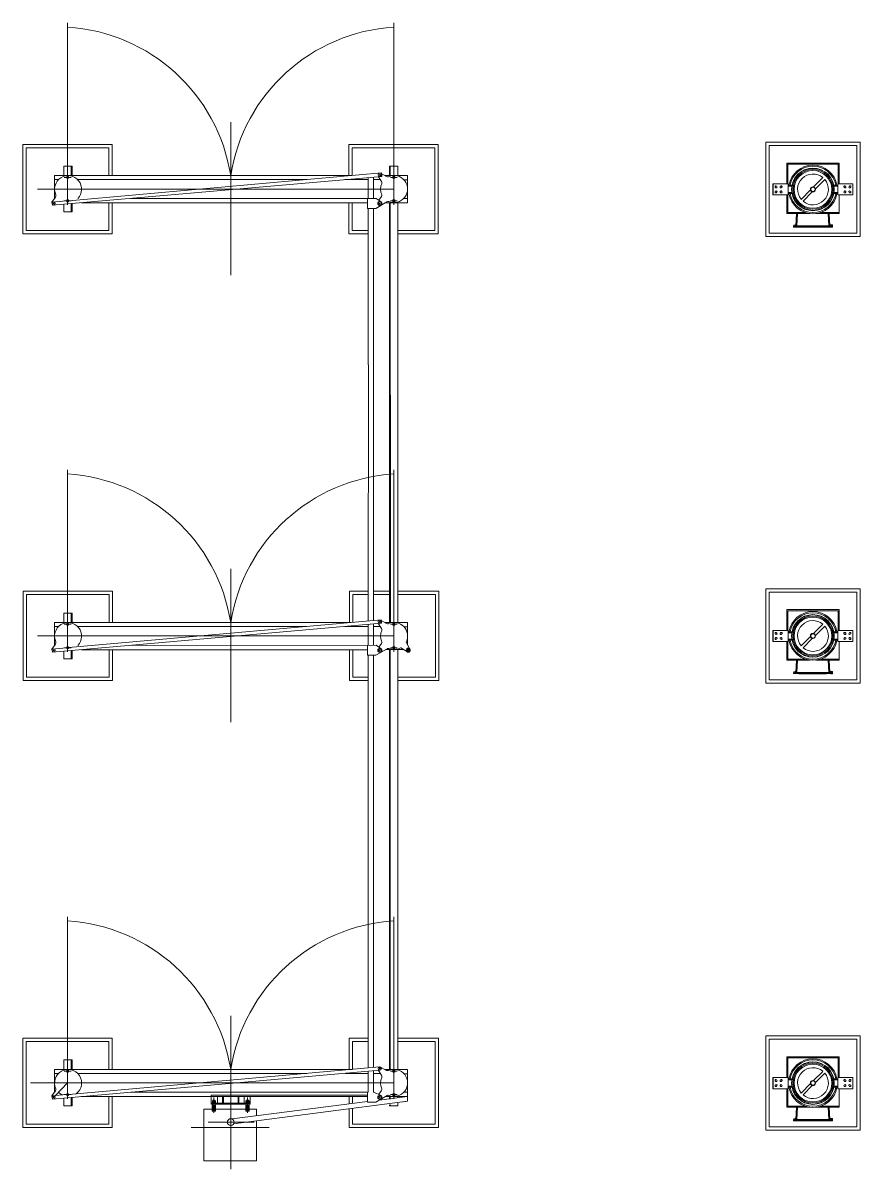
# Model space of a CAD drawing. Header units: metres. Extents: x 252 to 379, y 116 to 201.
# Drawn here: x 307.64 to 315.14, y 181.79 to 192.05 of the extents above; entities that cross this region are included whole.
import ezdxf

# ---------------------------------------------------------------- set-up
doc = ezdxf.new("R2010")
doc.units = ezdxf.units.M
doc.layers.add('KOMPONENTE', color=7, linetype='Continuous', lineweight=5)
doc.layers.add('L-STRUCTUR_SET_A', color=94, linetype='Continuous', lineweight=9)

# ---------------------------------------------------------------- blocks, each defined once
blk = doc.blocks.new('set_2s_1d')
at = {"layer": 'KOMPONENTE', "color": 1}
for p, q in [((-6.704, 32.356), (-6.704, 33.985)), ((-3.784, 32.356), (-3.784, 33.985)), ((-5.244, 31.726), (-5.244, 32.867)), ((-6.739, 32.703), (-6.739, 32.619)), ((-6.704, 32.638), (-6.704, 32.573)), ((-6.672, 32.703), (-6.672, 32.619)), ((-6.664, 32.703), (-6.664, 32.619)), ((-3.849, 32.61), (-3.896, 32.636)), ((-3.824, 32.703), (-3.824, 32.619)), ((-3.817, 32.703), (-3.817, 32.619)), ((-3.784, 32.643), (-3.784, 32.578)), ((-3.749, 32.703), (-3.749, 32.619)), ((-6.786, 32.583), (-6.821, 32.583)), ((-6.674, 32.603), (-6.734, 32.603)), ((-4.013, 32.602), (-4.013, 32.415)), ((-3.966, 32.415), (-3.966, 32.606)), ((-3.905, 32.583), (-3.966, 32.583)), ((-3.921, 32.608), (-3.894, 32.566)), ((-3.814, 32.603), (-3.754, 32.603)), ((-3.661, 32.58), (-3.694, 32.58)), ((-6.975, 32.498), (-3.784, 32.498)), ((-6.812, 32.426), (-6.847, 32.381)), ((-6.704, 32.423), (-6.704, 32.363)), ((-3.894, 32.431), (-3.917, 32.398)), ((-3.784, 32.423), (-3.784, 32.363)), ((-6.739, 32.362), (-6.739, 32.293)), ((-6.674, 32.393), (-6.734, 32.393)), ((-6.672, 32.368), (-6.672, 32.293)), ((-6.664, 32.368), (-6.664, 32.293)), ((-6.141, 32.414), (-3.938, 32.414)), ((-4.013, 32.325), (-4.014, 30.926)), ((-3.967, 31.134), (-3.966, 32.325)), ((-3.824, 32.376), (-3.824, 31.136)), ((-3.817, 32.376), (-3.817, 30.654)), ((-3.814, 32.393), (-3.754, 32.393)), ((-3.749, 32.376), (-3.749, 30.654)), ((-3.694, 32.415), (-3.661, 32.415)), ((-3.966, 28.636), (-3.965, 31.134)), ((-3.822, 31.136), (-3.822, 28.619)), ((-4.012, 30.926), (-4.013, 28.632)), ((-3.815, 30.654), (-3.815, 28.619)), ((-3.747, 30.654), (-3.747, 28.619)), ((-6.704, 28.356), (-6.704, 29.985)), ((-3.784, 28.356), (-3.784, 29.985)), ((-5.244, 27.726), (-5.244, 28.867)), ((-6.739, 28.619), (-6.739, 28.703)), ((-6.704, 28.633), (-6.704, 28.573)), ((-6.672, 28.619), (-6.672, 28.703)), ((-6.664, 28.619), (-6.664, 28.703)), ((-3.849, 28.61), (-3.896, 28.636)), ((-3.784, 28.633), (-3.784, 28.573)), ((-6.786, 28.583), (-6.821, 28.583)), ((-6.674, 28.603), (-6.734, 28.603)), ((-4.013, 28.602), (-4.013, 28.595)), ((-4.013, 28.596), (-4.013, 28.415)), ((-4.013, 28.595), (-4.013, 28.415)), ((-3.966, 28.602), (-3.966, 28.606)), ((-3.966, 28.415), (-3.966, 28.603)), ((-3.966, 28.415), (-3.966, 28.602)), ((-3.905, 28.583), (-3.966, 28.583)), ((-3.921, 28.608), (-3.894, 28.566)), ((-3.921, 28.608), (-3.894, 28.566)), ((-3.814, 28.603), (-3.754, 28.603)), ((-3.661, 28.58), (-3.694, 28.58)), ((-6.975, 28.498), (-4.456, 28.498)), ((-6.975, 28.498), (-3.784, 28.498)), ((-6.812, 28.426), (-6.847, 28.381)), ((-6.704, 28.423), (-6.704, 28.363)), ((-6.645, 28.498), (-6.689, 28.498)), ((-3.894, 28.431), (-3.917, 28.398)), ((-3.784, 28.423), (-3.784, 28.363)), ((-3.64, 28.379), (-3.673, 28.443)), ((-6.739, 28.362), (-6.739, 28.293)), ((-6.674, 28.393), (-6.734, 28.393)), ((-6.672, 28.368), (-6.672, 28.293)), ((-6.664, 28.369), (-6.664, 28.293)), ((-6.141, 28.414), (-3.941, 28.415)), ((-4.013, 28.325), (-4.013, 24.632)), ((-3.966, 24.636), (-3.966, 28.325)), ((-3.824, 28.376), (-3.824, 24.619)), ((-3.817, 28.376), (-3.817, 24.619)), ((-3.814, 28.393), (-3.754, 28.393)), ((-3.749, 28.376), (-3.749, 24.619)), ((-3.663, 28.355), (-3.722, 28.391)), ((-6.704, 24.356), (-6.704, 25.985)), ((-3.784, 24.356), (-3.784, 25.985)), ((-3.784, 24.356), (-3.784, 25.298)), ((-5.244, 23.726), (-5.244, 24.867)), ((-6.739, 24.619), (-6.739, 24.703)), ((-6.704, 24.573), (-6.704, 24.633)), ((-6.672, 24.619), (-6.672, 24.703)), ((-6.664, 24.619), (-6.664, 24.703)), ((-3.849, 24.61), (-3.896, 24.636)), ((-3.784, 24.573), (-3.784, 24.633)), ((-6.786, 24.583), (-6.821, 24.583)), ((-6.674, 24.603), (-6.734, 24.603)), ((-4.013, 24.601), (-4.013, 24.415)), ((-3.966, 24.583), (-3.966, 24.605)), ((-3.966, 24.415), (-3.966, 24.605)), ((-3.905, 24.583), (-3.966, 24.583)), ((-3.921, 24.608), (-3.894, 24.566)), ((-3.814, 24.603), (-3.754, 24.603)), ((-3.661, 24.58), (-3.694, 24.58)), ((-7.037, 24.498), (-3.784, 24.498)), ((-6.812, 24.427), (-6.847, 24.381)), ((-6.704, 24.498), (-6.814, 24.386)), ((-6.704, 24.36), (-6.704, 24.425)), ((-3.894, 24.431), (-3.917, 24.398)), ((-3.784, 24.358), (-3.784, 24.423)), ((-6.739, 24.362), (-6.739, 24.293)), ((-6.674, 24.393), (-6.734, 24.393)), ((-6.672, 24.368), (-6.672, 24.293)), ((-6.664, 24.369), (-6.664, 24.293)), ((-6.139, 24.415), (-4.013, 24.415)), ((-5.419, 24.388), (-5.419, 24.308)), ((-5.364, 24.388), (-5.419, 24.388)), ((-5.069, 24.317), (-5.419, 24.317)), ((-5.405, 24.307), (-5.405, 24.316)), ((-5.399, 24.337), (-5.399, 24.328)), ((-5.399, 24.326), (-5.399, 24.317)), ((-5.398, 24.307), (-5.398, 24.316)), ((-5.394, 24.368), (-5.394, 24.23)), ((-5.39, 24.307), (-5.39, 24.316)), ((-5.389, 24.337), (-5.389, 24.328)), ((-5.389, 24.326), (-5.389, 24.317)), ((-5.383, 24.307), (-5.383, 24.316)), ((-5.309, 24.388), (-5.364, 24.388)), ((-5.364, 24.376), (-5.364, 24.308)), ((-5.317, 24.376), (-5.317, 24.308)), ((-5.179, 24.388), (-5.309, 24.388)), ((-5.309, 24.376), (-5.309, 24.308)), ((-5.232, 24.175), (-4.02, 24.33)), ((-3.661, 24.333), (-5.22, 24.13)), ((-5.179, 24.388), (-5.124, 24.388)), ((-5.179, 24.376), (-5.179, 24.308)), ((-5.172, 24.376), (-5.172, 24.308)), ((-5.124, 24.388), (-4.02, 24.388)), ((-5.124, 24.376), (-5.124, 24.308)), ((-5.105, 24.307), (-5.105, 24.316)), ((-5.099, 24.337), (-5.099, 24.328)), ((-5.099, 24.326), (-5.099, 24.317)), ((-5.098, 24.307), (-5.098, 24.316)), ((-5.094, 24.368), (-5.094, 24.23)), ((-5.09, 24.307), (-5.09, 24.316)), ((-5.089, 24.337), (-5.089, 24.328)), ((-5.089, 24.326), (-5.089, 24.317)), ((-5.083, 24.307), (-5.083, 24.316)), ((-5.069, 24.376), (-5.069, 24.308)), ((-3.915, 24.343), (-3.661, 24.376)), ((-3.824, 24.376), (-3.824, 24.351)), ((-3.817, 24.376), (-3.817, 24.353)), ((-3.814, 24.393), (-3.754, 24.393)), ((-3.749, 24.376), (-3.749, 24.366)), ((-3.749, 24.316), (-3.749, 24.293)), ((-3.694, 24.415), (-3.661, 24.415)), ((-3.694, 24.327), (-3.661, 24.333)), ((-3.661, 24.333), (-3.661, 24.376)), ((-5.069, 24.308), (-5.419, 24.308)), ((-3.824, 24.301), (-3.824, 24.293)), ((-3.817, 24.303), (-3.817, 24.293)), ((-5.035, 24.147), (-5.445, 24.147))]:
    blk.add_line(p, q, dxfattribs=at)
at = {"layer": 'KOMPONENTE', "color": 1, "linetype": 'Continuous'}
for p, q in [((-0.255, 32.545), (-0.39, 32.545)), ((-0.39, 32.545), (-0.39, 32.445)), ((-0.389, 32.545), (-0.389, 32.445)), ((-0.355, 32.52), (-0.36, 32.525)), ((-0.32, 32.525), (-0.325, 32.52)), ((-0.255, 32.545), (-0.255, 32.445)), ((-0.219, 32.533), (-0.254, 32.533)), ((-0.254, 32.458), (-0.254, 32.533)), ((-0.221, 32.524), (-0.254, 32.524)), ((-0.027, 32.517), (0.057, 32.601)), ((0.073, 32.584), (-0.01, 32.501)), ((0.155, 32.533), (0.191, 32.533)), ((0.156, 32.524), (0.191, 32.524)), ((0.191, 32.545), (0.326, 32.545)), ((0.191, 32.545), (0.191, 32.445)), ((0.191, 32.458), (0.191, 32.533)), ((0.256, 32.525), (0.261, 32.52)), ((0.291, 32.52), (0.296, 32.525)), ((0.325, 32.545), (0.325, 32.445)), ((0.326, 32.545), (0.326, 32.445)), ((-0.255, 32.445), (-0.39, 32.445)), ((-0.37, 32.515), (-0.365, 32.51)), ((-0.365, 32.48), (-0.37, 32.475)), ((-0.36, 32.465), (-0.354, 32.471)), ((-0.325, 32.47), (-0.32, 32.465)), ((-0.31, 32.475), (-0.316, 32.481)), ((-0.315, 32.51), (-0.31, 32.515)), ((-0.221, 32.466), (-0.254, 32.466)), ((-0.219, 32.458), (-0.254, 32.458)), ((-0.054, 32.49), (-0.138, 32.406)), ((-0.121, 32.39), (-0.038, 32.473)), ((0.155, 32.458), (0.191, 32.458)), ((0.156, 32.466), (0.191, 32.466)), ((0.191, 32.445), (0.326, 32.445)), ((0.251, 32.51), (0.246, 32.515)), ((0.246, 32.475), (0.252, 32.481)), ((0.261, 32.47), (0.256, 32.465)), ((0.296, 32.465), (0.291, 32.471)), ((0.306, 32.515), (0.301, 32.51)), ((0.301, 32.48), (0.306, 32.475)), ((-0.186, 32.168), (-0.18, 32.279)), ((-0.176, 32.168), (-0.17, 32.279)), ((0.052, 32.294), (0.052, 32.294)), ((0.103, 32.279), (0.109, 32.168)), ((0.113, 32.279), (0.119, 32.168)), ((-0.202, 32.164), (-0.203, 32.165)), ((-0.203, 32.163), (-0.202, 32.164)), ((-0.201, 32.158), (0.122, 32.158)), ((-0.198, 32.159), (-0.192, 32.159)), ((-0.195, 32.163), (-0.194, 32.167)), ((-0.193, 32.165), (-0.192, 32.165)), ((-0.193, 32.165), (-0.193, 32.161)), ((-0.193, 32.161), (0.125, 32.161)), ((-0.185, 32.178), (-0.192, 32.178)), ((-0.192, 32.168), (0.144, 32.168)), ((-0.192, 32.161), (-0.192, 32.168)), ((-0.192, 32.159), (-0.191, 32.16)), ((-0.174, 32.158), (-0.174, 32.168)), ((-0.156, 32.157), (-0.157, 32.157)), ((-0.156, 32.157), (0.09, 32.157)), ((-0.156, 32.156), (-0.156, 32.157)), ((0.089, 32.156), (-0.156, 32.156)), ((-0.154, 32.156), (-0.154, 32.157)), ((-0.097, 32.157), (-0.097, 32.158)), ((-0.097, 32.157), (-0.097, 32.158)), ((-0.089, 32.157), (-0.089, 32.158)), ((-0.088, 32.157), (-0.088, 32.158)), ((-0.088, 32.157), (-0.088, 32.158)), ((-0.088, 32.157), (-0.088, 32.158)), ((-0.08, 32.157), (-0.08, 32.158)), ((-0.079, 32.157), (-0.079, 32.158)), ((-0.074, 32.157), (-0.074, 32.158)), ((-0.073, 32.157), (-0.073, 32.158)), ((-0.071, 32.157), (-0.071, 32.158)), ((-0.07, 32.157), (-0.07, 32.158)), ((-0.065, 32.157), (-0.065, 32.158)), ((-0.064, 32.157), (-0.064, 32.158)), ((-0.057, 32.157), (-0.057, 32.158)), ((-0.057, 32.157), (-0.057, 32.158)), ((-0.056, 32.158), (-0.056, 32.157)), ((-0.048, 32.157), (-0.048, 32.158)), ((-0.048, 32.157), (-0.048, 32.158)), ((-0.044, 32.157), (-0.044, 32.158)), ((-0.043, 32.157), (-0.043, 32.158)), ((-0.031, 32.157), (-0.031, 32.158)), ((-0.03, 32.157), (-0.03, 32.158)), ((-0.028, 32.157), (-0.028, 32.158)), ((-0.027, 32.157), (-0.027, 32.158)), ((-0.024, 32.158), (-0.024, 32.157)), ((-0.012, 32.158), (-0.012, 32.157)), ((-0.012, 32.158), (-0.012, 32.157)), ((-0.009, 32.158), (-0.009, 32.157)), ((-0.005, 32.157), (-0.005, 32.158)), ((-0.004, 32.157), (-0.004, 32.158)), ((0.008, 32.157), (0.008, 32.158)), ((0.009, 32.157), (0.009, 32.158)), ((0.011, 32.157), (0.011, 32.158)), ((0.012, 32.157), (0.012, 32.158)), ((0.015, 32.158), (0.015, 32.157)), ((0.027, 32.158), (0.027, 32.157)), ((0.027, 32.157), (0.027, 32.158)), ((0.028, 32.157), (0.028, 32.158)), ((0.03, 32.158), (0.03, 32.157)), ((0.087, 32.156), (0.087, 32.157)), ((0.089, 32.156), (0.089, 32.157)), ((0.107, 32.158), (0.107, 32.168)), ((0.119, 32.174), (0.122, 32.174)), ((0.119, 32.171), (0.122, 32.171)), ((0.141, 32.177), (0.121, 32.177)), ((0.121, 32.177), (0.122, 32.174)), ((0.144, 32.174), (0.122, 32.174)), ((0.122, 32.174), (0.122, 32.171)), ((0.144, 32.171), (0.122, 32.171)), ((0.143, 32.17), (0.122, 32.17)), ((0.125, 32.168), (0.125, 32.161)), ((0.125, 32.163), (0.144, 32.163)), ((0.126, 32.168), (0.126, 32.162)), ((0.143, 32.162), (0.126, 32.162)), ((0.127, 32.157), (0.127, 32.162)), ((0.127, 32.157), (0.133, 32.157)), ((0.13, 32.157), (0.13, 32.162)), ((0.132, 32.168), (0.132, 32.17)), ((0.133, 32.16), (0.135, 32.16)), ((0.133, 32.157), (0.133, 32.16)), ((0.134, 32.17), (0.134, 32.177)), ((0.134, 32.162), (0.134, 32.168)), ((0.135, 32.157), (0.135, 32.16)), ((0.135, 32.157), (0.142, 32.157)), ((0.137, 32.168), (0.137, 32.17)), ((0.138, 32.157), (0.138, 32.162)), ((0.142, 32.157), (0.142, 32.162)), ((0.144, 32.174), (0.144, 32.171)), ((0.144, 32.168), (0.144, 32.163)), ((-0.255, 28.548), (-0.39, 28.548)), ((-0.39, 28.548), (-0.39, 28.448)), ((-0.389, 28.548), (-0.389, 28.448)), ((-0.355, 28.522), (-0.36, 28.528)), ((-0.32, 28.528), (-0.325, 28.523)), ((-0.255, 28.548), (-0.255, 28.448)), ((-0.219, 28.535), (-0.254, 28.535)), ((-0.254, 28.46), (-0.254, 28.535)), ((-0.221, 28.527), (-0.254, 28.527)), ((-0.027, 28.52), (0.057, 28.603)), ((0.073, 28.586), (-0.01, 28.503)), ((0.155, 28.535), (0.191, 28.535)), ((0.156, 28.527), (0.191, 28.527)), ((0.191, 28.548), (0.326, 28.548)), ((0.191, 28.548), (0.191, 28.448)), ((0.191, 28.46), (0.191, 28.535)), ((0.256, 28.528), (0.261, 28.523)), ((0.291, 28.522), (0.296, 28.528)), ((0.325, 28.548), (0.325, 28.448)), ((0.326, 28.548), (0.326, 28.448)), ((-0.255, 28.448), (-0.39, 28.448)), ((-0.37, 28.518), (-0.365, 28.513)), ((-0.365, 28.483), (-0.37, 28.478)), ((-0.36, 28.468), (-0.354, 28.473)), ((-0.325, 28.473), (-0.32, 28.468)), ((-0.31, 28.478), (-0.316, 28.483)), ((-0.315, 28.513), (-0.31, 28.518)), ((-0.221, 28.468), (-0.254, 28.468)), ((-0.219, 28.46), (-0.254, 28.46)), ((-0.054, 28.492), (-0.138, 28.409)), ((-0.121, 28.392), (-0.038, 28.476)), ((0.155, 28.46), (0.191, 28.46)), ((0.156, 28.468), (0.191, 28.468)), ((0.191, 28.448), (0.326, 28.448)), ((0.251, 28.513), (0.246, 28.518)), ((0.246, 28.478), (0.252, 28.483)), ((0.261, 28.473), (0.256, 28.468)), ((0.296, 28.468), (0.291, 28.473)), ((0.306, 28.518), (0.301, 28.513)), ((0.301, 28.483), (0.306, 28.478)), ((-0.186, 28.171), (-0.18, 28.281)), ((-0.176, 28.171), (-0.17, 28.281)), ((0.052, 28.297), (0.052, 28.297)), ((0.103, 28.281), (0.109, 28.171)), ((0.113, 28.281), (0.119, 28.171)), ((-0.202, 28.167), (-0.203, 28.167)), ((-0.203, 28.166), (-0.202, 28.166)), ((-0.201, 28.161), (0.122, 28.161)), ((-0.198, 28.162), (-0.192, 28.162)), ((-0.195, 28.165), (-0.194, 28.17)), ((-0.193, 28.168), (-0.192, 28.168)), ((-0.193, 28.168), (-0.193, 28.164)), ((-0.193, 28.164), (0.125, 28.164)), ((-0.185, 28.181), (-0.192, 28.181)), ((-0.192, 28.171), (0.144, 28.171)), ((-0.192, 28.164), (-0.192, 28.171)), ((-0.192, 28.162), (-0.191, 28.162)), ((-0.174, 28.161), (-0.174, 28.171)), ((-0.156, 28.16), (-0.157, 28.16)), ((-0.156, 28.16), (0.09, 28.16)), ((-0.156, 28.159), (-0.156, 28.16)), ((0.089, 28.159), (-0.156, 28.159)), ((-0.154, 28.159), (-0.154, 28.16)), ((-0.097, 28.16), (-0.097, 28.161)), ((-0.097, 28.16), (-0.097, 28.161)), ((-0.089, 28.16), (-0.089, 28.161)), ((-0.088, 28.16), (-0.088, 28.161)), ((-0.088, 28.16), (-0.088, 28.161)), ((-0.088, 28.16), (-0.088, 28.161)), ((-0.08, 28.16), (-0.08, 28.161)), ((-0.079, 28.16), (-0.079, 28.161)), ((-0.074, 28.16), (-0.074, 28.161)), ((-0.073, 28.16), (-0.073, 28.161)), ((-0.071, 28.16), (-0.071, 28.161)), ((-0.07, 28.16), (-0.07, 28.161)), ((-0.065, 28.16), (-0.065, 28.161)), ((-0.064, 28.16), (-0.064, 28.161)), ((-0.057, 28.16), (-0.057, 28.161)), ((-0.057, 28.16), (-0.057, 28.161)), ((-0.056, 28.161), (-0.056, 28.16)), ((-0.048, 28.16), (-0.048, 28.161)), ((-0.048, 28.16), (-0.048, 28.161)), ((-0.044, 28.16), (-0.044, 28.161)), ((-0.043, 28.16), (-0.043, 28.161)), ((-0.031, 28.16), (-0.031, 28.161)), ((-0.03, 28.16), (-0.03, 28.161)), ((-0.028, 28.16), (-0.028, 28.161)), ((-0.027, 28.16), (-0.027, 28.161)), ((-0.024, 28.161), (-0.024, 28.16)), ((-0.012, 28.161), (-0.012, 28.16)), ((-0.012, 28.161), (-0.012, 28.16)), ((-0.009, 28.161), (-0.009, 28.16)), ((-0.005, 28.16), (-0.005, 28.161)), ((-0.004, 28.16), (-0.004, 28.161)), ((0.008, 28.16), (0.008, 28.161)), ((0.009, 28.16), (0.009, 28.161)), ((0.011, 28.16), (0.011, 28.161)), ((0.012, 28.16), (0.012, 28.161)), ((0.015, 28.161), (0.015, 28.16)), ((0.027, 28.161), (0.027, 28.16)), ((0.027, 28.16), (0.027, 28.161)), ((0.028, 28.16), (0.028, 28.161)), ((0.03, 28.161), (0.03, 28.16)), ((0.087, 28.159), (0.087, 28.16)), ((0.089, 28.159), (0.089, 28.16)), ((0.107, 28.161), (0.107, 28.171)), ((0.119, 28.176), (0.122, 28.177)), ((0.119, 28.173), (0.122, 28.174)), ((0.141, 28.18), (0.121, 28.18)), ((0.121, 28.18), (0.122, 28.177)), ((0.144, 28.177), (0.122, 28.177)), ((0.122, 28.177), (0.122, 28.174)), ((0.144, 28.174), (0.122, 28.174)), ((0.143, 28.173), (0.122, 28.173)), ((0.125, 28.171), (0.125, 28.164)), ((0.125, 28.166), (0.144, 28.166)), ((0.126, 28.171), (0.126, 28.165)), ((0.143, 28.165), (0.126, 28.165)), ((0.127, 28.159), (0.127, 28.165)), ((0.127, 28.159), (0.133, 28.159)), ((0.13, 28.159), (0.13, 28.165)), ((0.132, 28.171), (0.132, 28.173)), ((0.133, 28.162), (0.135, 28.162)), ((0.133, 28.159), (0.133, 28.162)), ((0.134, 28.173), (0.134, 28.18)), ((0.134, 28.165), (0.134, 28.171)), ((0.135, 28.159), (0.135, 28.162)), ((0.135, 28.159), (0.142, 28.159)), ((0.137, 28.171), (0.137, 28.173)), ((0.138, 28.159), (0.138, 28.165)), ((0.142, 28.159), (0.142, 28.165)), ((0.144, 28.177), (0.144, 28.174)), ((0.144, 28.171), (0.144, 28.166)), ((-0.255, 24.546), (-0.39, 24.546)), ((-0.39, 24.546), (-0.39, 24.446)), ((-0.389, 24.546), (-0.389, 24.446)), ((-0.355, 24.521), (-0.36, 24.526)), ((-0.32, 24.526), (-0.325, 24.521)), ((-0.255, 24.546), (-0.255, 24.446)), ((-0.219, 24.533), (-0.254, 24.533)), ((-0.254, 24.458), (-0.254, 24.533)), ((-0.221, 24.525), (-0.254, 24.525)), ((-0.027, 24.518), (0.057, 24.601)), ((0.073, 24.584), (-0.01, 24.501)), ((0.155, 24.533), (0.191, 24.533)), ((0.156, 24.525), (0.191, 24.525)), ((0.191, 24.546), (0.326, 24.546)), ((0.191, 24.546), (0.191, 24.446)), ((0.191, 24.458), (0.191, 24.533)), ((0.256, 24.526), (0.261, 24.521)), ((0.291, 24.521), (0.296, 24.526)), ((0.325, 24.546), (0.325, 24.446)), ((0.326, 24.546), (0.326, 24.446)), ((-0.255, 24.446), (-0.39, 24.446)), ((-0.37, 24.516), (-0.365, 24.511)), ((-0.365, 24.481), (-0.37, 24.476)), ((-0.36, 24.466), (-0.354, 24.472)), ((-0.325, 24.471), (-0.32, 24.466)), ((-0.31, 24.476), (-0.316, 24.481)), ((-0.315, 24.511), (-0.31, 24.516)), ((-0.221, 24.467), (-0.254, 24.467)), ((-0.219, 24.458), (-0.254, 24.458)), ((-0.054, 24.491), (-0.138, 24.407)), ((-0.121, 24.39), (-0.038, 24.474)), ((0.155, 24.458), (0.191, 24.458)), ((0.156, 24.467), (0.191, 24.467)), ((0.191, 24.446), (0.326, 24.446)), ((0.251, 24.511), (0.246, 24.516)), ((0.246, 24.476), (0.252, 24.481)), ((0.261, 24.471), (0.256, 24.466)), ((0.296, 24.466), (0.291, 24.472)), ((0.306, 24.516), (0.301, 24.511)), ((0.301, 24.481), (0.306, 24.476)), ((-0.186, 24.169), (-0.18, 24.279)), ((-0.176, 24.169), (-0.17, 24.279)), ((0.052, 24.295), (0.052, 24.295)), ((0.103, 24.279), (0.109, 24.169)), ((0.113, 24.279), (0.119, 24.169)), ((-0.202, 24.165), (-0.203, 24.165)), ((-0.203, 24.164), (-0.202, 24.164)), ((-0.201, 24.159), (0.122, 24.159)), ((-0.198, 24.16), (-0.192, 24.16)), ((-0.195, 24.163), (-0.194, 24.168)), ((-0.193, 24.166), (-0.192, 24.166)), ((-0.193, 24.166), (-0.193, 24.162)), ((-0.193, 24.162), (0.125, 24.162)), ((-0.185, 24.179), (-0.192, 24.179)), ((-0.192, 24.169), (0.144, 24.169)), ((-0.192, 24.162), (-0.192, 24.169)), ((-0.192, 24.16), (-0.191, 24.16)), ((-0.174, 24.159), (-0.174, 24.169)), ((-0.156, 24.158), (-0.157, 24.158)), ((-0.156, 24.158), (0.09, 24.158)), ((-0.156, 24.157), (-0.156, 24.158)), ((0.089, 24.157), (-0.156, 24.157)), ((-0.154, 24.157), (-0.154, 24.158)), ((-0.097, 24.158), (-0.097, 24.159)), ((-0.097, 24.158), (-0.097, 24.159)), ((-0.089, 24.158), (-0.089, 24.159)), ((-0.088, 24.158), (-0.088, 24.159)), ((-0.088, 24.158), (-0.088, 24.159)), ((-0.088, 24.158), (-0.088, 24.159)), ((-0.08, 24.158), (-0.08, 24.159)), ((-0.079, 24.158), (-0.079, 24.159)), ((-0.074, 24.158), (-0.074, 24.159)), ((-0.073, 24.158), (-0.073, 24.159)), ((-0.071, 24.158), (-0.071, 24.159)), ((-0.07, 24.158), (-0.07, 24.159)), ((-0.065, 24.158), (-0.065, 24.159)), ((-0.064, 24.158), (-0.064, 24.159)), ((-0.057, 24.158), (-0.057, 24.159)), ((-0.057, 24.158), (-0.057, 24.159)), ((-0.056, 24.159), (-0.056, 24.158)), ((-0.048, 24.158), (-0.048, 24.159)), ((-0.048, 24.158), (-0.048, 24.159)), ((-0.044, 24.158), (-0.044, 24.159)), ((-0.043, 24.158), (-0.043, 24.159)), ((-0.031, 24.158), (-0.031, 24.159)), ((-0.03, 24.158), (-0.03, 24.159)), ((-0.028, 24.158), (-0.028, 24.159)), ((-0.027, 24.158), (-0.027, 24.159)), ((-0.024, 24.159), (-0.024, 24.158)), ((-0.012, 24.159), (-0.012, 24.158)), ((-0.012, 24.159), (-0.012, 24.158)), ((-0.009, 24.159), (-0.009, 24.158)), ((-0.005, 24.158), (-0.005, 24.159)), ((-0.004, 24.158), (-0.004, 24.159)), ((0.008, 24.158), (0.008, 24.159)), ((0.009, 24.158), (0.009, 24.159)), ((0.011, 24.158), (0.011, 24.159)), ((0.012, 24.158), (0.012, 24.159)), ((0.015, 24.159), (0.015, 24.158)), ((0.027, 24.159), (0.027, 24.158)), ((0.027, 24.158), (0.027, 24.159)), ((0.028, 24.158), (0.028, 24.159)), ((0.03, 24.159), (0.03, 24.158)), ((0.087, 24.157), (0.087, 24.158)), ((0.089, 24.157), (0.089, 24.158)), ((0.107, 24.159), (0.107, 24.169)), ((0.119, 24.175), (0.122, 24.175)), ((0.119, 24.172), (0.122, 24.172)), ((0.141, 24.178), (0.121, 24.178)), ((0.121, 24.178), (0.122, 24.175)), ((0.144, 24.175), (0.122, 24.175)), ((0.122, 24.175), (0.122, 24.172)), ((0.144, 24.172), (0.122, 24.172)), ((0.143, 24.171), (0.122, 24.171)), ((0.125, 24.169), (0.125, 24.162)), ((0.125, 24.164), (0.144, 24.164)), ((0.126, 24.169), (0.126, 24.163)), ((0.143, 24.163), (0.126, 24.163)), ((0.127, 24.157), (0.127, 24.163)), ((0.127, 24.157), (0.133, 24.157)), ((0.13, 24.157), (0.13, 24.163)), ((0.132, 24.169), (0.132, 24.171)), ((0.133, 24.16), (0.135, 24.16)), ((0.133, 24.157), (0.133, 24.16)), ((0.134, 24.171), (0.134, 24.178)), ((0.134, 24.163), (0.134, 24.169)), ((0.135, 24.157), (0.135, 24.16)), ((0.135, 24.157), (0.142, 24.157)), ((0.137, 24.169), (0.137, 24.171)), ((0.138, 24.157), (0.138, 24.163)), ((0.142, 24.157), (0.142, 24.163)), ((0.144, 24.175), (0.144, 24.172)), ((0.144, 24.169), (0.144, 24.164))]:
    blk.add_line(p, q, dxfattribs=at)
at = {"layer": 'KOMPONENTE', "color": 1}
for points in [[(-5.244, 33.098), (-5.244, 32.398)], [(-0.266, 32.545), (-0.266, 32.731), (0.203, 32.731), (0.203, 32.545)], [(0.203, 32.545), (0.203, 32.731), (-0.266, 32.731), (-0.266, 32.545)], [(-3.895, 32.642), (-3.891, 32.612), (-6.841, 32.353), (-6.847, 32.381), (-6.715, 32.393)], [(-6.664, 32.703), (-6.739, 32.703)], [(-6.694, 32.394), (-3.895, 32.642)], [(-3.749, 32.703), (-3.824, 32.703)], [(0.193, 32.545), (0.193, 32.721), (-0.256, 32.721), (-0.256, 32.545)], [(-4.163, 32.619), (-6.821, 32.619), (-6.821, 32.414)], [(-4.564, 32.583), (-6.614, 32.583)], [(-4.111, 32.583), (-4.222, 32.583)], [(-4.013, 32.583), (-4.111, 32.583)], [(-3.86, 32.376), (-3.661, 32.376), (-3.661, 32.619), (-3.866, 32.619)], [(-6.582, 32.375), (-4.018, 32.375)], [(-4.02, 32.415), (-4.02, 32.325), (-3.946, 32.325), (-3.846, 32.384)], [(-3.941, 32.415), (-3.898, 32.384)], [(-6.664, 32.293), (-6.739, 32.293)], [(-0.06, 32.279), (-0.266, 32.279)], [(-0.266, 32.279), (-0.06, 32.279)], [(-0.256, 32.289), (-0.103, 32.289)], [(0.203, 32.279), (-0.005, 32.279)], [(-0.005, 32.279), (0.203, 32.279)], [(0.038, 32.289), (0.203, 32.289)], [(-5.244, 29.098), (-5.244, 28.398)], [(-0.266, 28.548), (-0.266, 28.734), (0.203, 28.734), (0.203, 28.548)], [(0.203, 28.548), (0.203, 28.734), (-0.266, 28.734), (-0.266, 28.548)], [(-3.897, 28.642), (-3.893, 28.612), (-6.841, 28.353), (-6.847, 28.381), (-6.715, 28.393)], [(-6.664, 28.703), (-6.739, 28.703)], [(-6.694, 28.394), (-3.897, 28.642)], [(0.193, 28.548), (0.193, 28.724), (-0.256, 28.724), (-0.256, 28.548)], [(-4.165, 28.619), (-6.821, 28.619), (-6.821, 28.414)], [(-4.566, 28.583), (-6.614, 28.583)], [(-4.111, 28.583), (-4.222, 28.583)], [(-4.013, 28.583), (-4.111, 28.583)], [(-3.661, 28.42), (-3.661, 28.619), (-3.866, 28.619)], [(-6.583, 28.375), (-4.02, 28.375)], [(-4.02, 28.415), (-4.02, 28.325), (-3.946, 28.325), (-3.845, 28.384)], [(-3.941, 28.415), (-3.898, 28.384)], [(-3.86, 28.376), (-3.697, 28.376)], [(-6.664, 28.293), (-6.739, 28.293)], [(-0.06, 28.281), (-0.266, 28.281)], [(-0.266, 28.281), (-0.06, 28.281)], [(-0.256, 28.291), (-0.103, 28.291)], [(0.203, 28.281), (-0.005, 28.281)], [(-0.005, 28.281), (0.203, 28.281)], [(0.038, 28.291), (0.203, 28.291)], [(-5.244, 25.098), (-5.244, 24.398)], [(-0.266, 24.546), (-0.266, 24.732), (0.203, 24.732), (0.203, 24.546)], [(0.203, 24.546), (0.203, 24.732), (-0.266, 24.732), (-0.266, 24.546)], [(-3.912, 24.641), (-3.908, 24.611), (-6.841, 24.353), (-6.847, 24.381), (-6.715, 24.393)], [(-6.664, 24.703), (-6.739, 24.703)], [(-6.694, 24.395), (-3.912, 24.641)], [(0.193, 24.546), (0.193, 24.722), (-0.256, 24.722), (-0.256, 24.546)], [(-6.821, 24.498), (-6.821, 24.619), (-5.086, 24.619)], [(-4.158, 24.619), (-6.821, 24.619), (-6.821, 24.415)], [(-4.564, 24.583), (-6.614, 24.583)], [(-4.111, 24.583), (-4.22, 24.583)], [(-4.013, 24.583), (-4.111, 24.583)], [(-3.86, 24.376), (-3.661, 24.376), (-3.661, 24.619), (-3.866, 24.619)], [(-5.244, 24.448), (-5.244, 23.748)], [(-6.582, 24.376), (-4.02, 24.376)], [(-5.408, 24.328), (-5.408, 24.337)], [(-5.408, 24.317), (-5.408, 24.326)], [(-5.405, 24.316), (-5.383, 24.316)], [(-5.404, 24.338), (-5.384, 24.338)], [(-5.404, 24.327), (-5.384, 24.327)], [(-5.404, 24.327), (-5.384, 24.327)], [(-5.395, 24.328), (-5.395, 24.337)], [(-5.395, 24.317), (-5.395, 24.326)], [(-5.38, 24.328), (-5.38, 24.337)], [(-5.38, 24.317), (-5.38, 24.326)], [(-5.108, 24.328), (-5.108, 24.337)], [(-5.108, 24.317), (-5.108, 24.326)], [(-5.105, 24.316), (-5.083, 24.316)], [(-5.104, 24.338), (-5.084, 24.338)], [(-5.104, 24.327), (-5.084, 24.327)], [(-5.104, 24.327), (-5.084, 24.327)], [(-5.095, 24.328), (-5.095, 24.337)], [(-5.095, 24.317), (-5.095, 24.326)], [(-5.08, 24.328), (-5.08, 24.337)], [(-5.08, 24.317), (-5.08, 24.326)], [(-4.02, 24.415), (-4.02, 24.325), (-3.946, 24.325), (-3.845, 24.385)], [(-3.966, 24.415), (-3.898, 24.384)], [(-6.664, 24.293), (-6.739, 24.293)], [(-5.013, 24.219), (-5.013, 24.262), (-5.486, 24.262), (-5.486, 23.799), (-5.013, 23.799), (-5.013, 24.157)], [(-5.013, 24.203), (-5.013, 24.219)], [(-3.749, 24.293), (-3.824, 24.293)], [(-0.06, 24.279), (-0.266, 24.279)], [(-0.266, 24.279), (-0.06, 24.279)], [(-0.256, 24.289), (-0.103, 24.289)], [(0.203, 24.279), (-0.005, 24.279)], [(-0.005, 24.279), (0.203, 24.279)], [(0.038, 24.289), (0.203, 24.289)], [(-5.599, 24.098), (-4.899, 24.098)]]:
    blk.add_lwpolyline(points, dxfattribs=at)
at = {"layer": 'KOMPONENTE', "color": 1, "flags": 128}
for points in [[(-0.266, 32.279), (-0.266, 32.445)], [(-0.256, 32.289), (-0.256, 32.445)], [(0.203, 32.279), (0.203, 32.445)], [(-0.266, 28.281), (-0.266, 28.448)], [(-0.256, 28.291), (-0.256, 28.448)], [(0.203, 28.281), (0.203, 28.448)], [(-0.266, 24.279), (-0.266, 24.446)], [(-0.256, 24.289), (-0.256, 24.446)], [(0.203, 24.279), (0.203, 24.446)]]:
    blk.add_lwpolyline(points, dxfattribs=at)
at = {"layer": 'KOMPONENTE', "color": 1}
for points in [[(-5.404, 24.338), (-5.404, 24.34, -0.414214), (-5.4, 24.344), (-5.389, 24.344, -0.414214), (-5.385, 24.34), (-5.385, 24.338)], [(-5.104, 24.338), (-5.104, 24.34, -0.414214), (-5.1, 24.344), (-5.089, 24.344, -0.414214), (-5.085, 24.34), (-5.085, 24.338)]]:
    blk.add_lwpolyline(points, format="xyb", close=True, dxfattribs=at)
for points in [[(-5.409, 24.294), (-5.405, 24.307), (-5.383, 24.307), (-5.379, 24.294)], [(-5.409, 24.294), (-5.409, 24.245), (-5.379, 24.245), (-5.379, 24.294)], [(-5.405, 24.288), (-5.405, 24.249), (-5.4, 24.249), (-5.4, 24.288)], [(-5.384, 24.288), (-5.384, 24.249), (-5.389, 24.249), (-5.389, 24.288)], [(-5.109, 24.294), (-5.105, 24.307), (-5.083, 24.307), (-5.079, 24.294)], [(-5.109, 24.294), (-5.109, 24.245), (-5.079, 24.245), (-5.079, 24.294)], [(-5.105, 24.288), (-5.105, 24.249), (-5.1, 24.249), (-5.1, 24.288)], [(-5.084, 24.288), (-5.084, 24.249), (-5.089, 24.249), (-5.089, 24.288)]]:
    blk.add_lwpolyline(points, close=True, dxfattribs=at)
for centre, radius in [((-3.91, 32.626), 0.0149), ((-3.91, 32.626), 0.00347), ((-0.032, 32.495), 0.191), ((-0.032, 32.495), 0.188), ((-0.032, 32.495), 0.178), ((-0.032, 32.495), 0.169), ((-6.704, 32.603), 0.011), ((-3.784, 32.603), 0.011), ((-6.829, 32.369), 0.0137), ((-6.829, 32.369), 0.00347), ((-6.704, 32.393), 0.011), ((-3.909, 32.369), 0.0188), ((-3.909, 32.369), 0.0149), ((-3.909, 32.369), 0.00347), ((-3.784, 32.393), 0.011), ((-3.91, 28.626), 0.0149), ((-3.91, 28.626), 0.00347), ((-0.032, 28.498), 0.191), ((-0.032, 28.498), 0.188), ((-0.032, 28.498), 0.178), ((-0.032, 28.498), 0.169), ((-6.704, 28.603), 0.011), ((-3.784, 28.603), 0.011), ((-6.829, 28.369), 0.0137), ((-6.829, 28.369), 0.00347), ((-6.704, 28.393), 0.011), ((-3.909, 28.369), 0.0188), ((-3.909, 28.369), 0.0149), ((-3.909, 28.369), 0.00347), ((-3.784, 28.393), 0.011), ((-3.655, 28.371), 0.0181), ((-3.655, 28.371), 0.0122), ((-3.655, 28.371), 0.00385), ((-3.91, 24.626), 0.0149), ((-3.91, 24.626), 0.00347), ((-0.032, 24.496), 0.191), ((-0.032, 24.496), 0.188), ((-0.032, 24.496), 0.178), ((-0.032, 24.496), 0.169), ((-6.704, 24.603), 0.011), ((-3.784, 24.603), 0.011), ((-6.829, 24.369), 0.0137), ((-6.829, 24.369), 0.00347), ((-6.704, 24.393), 0.011), ((-3.909, 24.369), 0.0188), ((-3.909, 24.369), 0.0149), ((-3.909, 24.369), 0.00347), ((-3.784, 24.393), 0.011), ((-5.244, 24.147), 0.0303)]:
    blk.add_circle(centre, radius, dxfattribs=at)
at = {"layer": 'KOMPONENTE', "color": 1, "linetype": 'Continuous'}
for centre, radius in [((-0.032, 32.495), 0.0227), ((-0.032, 32.495), 0.02), ((-0.201, 32.164), 0.0025), ((-0.201, 32.164), 0.00198), ((-0.201, 32.164), 0.0015), ((-0.032, 28.498), 0.0227), ((-0.032, 28.498), 0.02), ((-0.201, 28.167), 0.0025), ((-0.201, 28.167), 0.00198), ((-0.201, 28.167), 0.0015), ((-0.032, 24.496), 0.0227), ((-0.032, 24.496), 0.02), ((-0.201, 24.165), 0.0025), ((-0.201, 24.165), 0.00198), ((-0.201, 24.165), 0.0015)]:
    blk.add_circle(centre, radius, dxfattribs=at)
at = {"layer": 'KOMPONENTE', "color": 1}
for centre, radius, start, end in [((-6.804, 32.372), 1.579, 9.0214, 86.3827), ((-3.685, 32.372), 1.579, 93.6173, 170.9786), ((-0.032, 32.495), 0.218, 9.9048, 170.0952), ((-0.032, 32.495), 0.208, 10.3866, 169.6134), ((-6.7, 32.497), 0.121, 315.7119, 205.0789), ((-3.782, 32.498), 0.121, 155.88, 205.0147), ((-3.912, 32.555), 0.021, 337.9759, 31.0904), ((-3.839, 32.63), 0.0226, 242.0848, 289.5903), ((-3.782, 32.498), 0.121, 247.2448, 113.8398), ((-6.827, 32.438), 0.0188, 322.2053, 25.0789), ((-3.911, 32.441), 0.02, 329.5265, 23.9199), ((-0.032, 32.495), 0.218, 189.9048, 350.0952), ((-0.032, 32.495), 0.208, 190.3866, 349.6134), ((-3.836, 32.368), 0.0191, 65.3962, 121.3052), ((-6.804, 28.372), 1.579, 9.0214, 86.3827), ((-3.685, 28.372), 1.579, 93.6173, 170.9786), ((-0.032, 28.498), 0.218, 9.9048, 170.0952), ((-0.032, 28.498), 0.208, 10.3866, 169.6134), ((-6.7, 28.497), 0.121, 315.7119, 205.0789), ((-3.782, 28.498), 0.121, 155.88, 205.0147), ((-3.912, 28.555), 0.021, 337.9759, 31.0904), ((-3.839, 28.629), 0.0224, 239.7926, 289.6324), ((-3.782, 28.498), 0.121, 334.4508, 113.8398), ((-6.827, 28.438), 0.0188, 322.2053, 25.0789), ((-3.911, 28.441), 0.02, 329.5265, 15.8454), ((-3.67, 28.444), 0.003, 154.4508, 207.7585), ((-0.032, 28.498), 0.218, 189.9048, 350.0952), ((-0.032, 28.498), 0.208, 190.3866, 349.6134), ((-3.835, 28.362), 0.0248, 75.9212, 114.2126), ((-3.782, 28.498), 0.121, 247.2448, 298.1404), ((-3.724, 28.388), 0.003, 59.0322, 118.1404), ((-6.804, 24.372), 1.579, 9.0214, 86.3827), ((-3.685, 24.372), 1.579, 93.6173, 170.9786), ((-0.032, 24.496), 0.218, 9.9048, 170.0952), ((-0.032, 24.496), 0.208, 10.3866, 169.6134), ((-6.7, 24.497), 0.121, 307.0829, 205.0141), ((-3.782, 24.497), 0.121, 155.88, 205.0147), ((-3.913, 24.555), 0.022, 338.3098, 30.5019), ((-3.839, 24.63), 0.0226, 242.0848, 289.5903), ((-3.782, 24.498), 0.121, 247.2448, 113.8398), ((-6.827, 24.438), 0.0188, 322.2053, 25.0789), ((-3.91, 24.441), 0.0189, 328.708, 16.1426), ((-0.032, 24.496), 0.218, 189.9048, 350.0952), ((-0.032, 24.496), 0.208, 190.3866, 349.6134), ((-6.704, 24.498), 0.117, 225.558, 247.1618), ((-5.404, 24.329), 0.00845, 58.704, 121.296), ((-5.404, 24.336), 0.00845, 238.704, 301.296), ((-5.404, 24.319), 0.00845, 58.704, 121.296), ((-5.404, 24.325), 0.00845, 238.704, 301.296), ((-5.394, 24.325), 0.0125, 64.3953, 115.6059), ((-5.394, 24.34), 0.0125, 244.3941, 295.6047), ((-5.394, 24.315), 0.0125, 64.3953, 115.6059), ((-5.394, 24.329), 0.0125, 244.3941, 295.6047), ((-5.384, 24.329), 0.00845, 58.7026, 121.2974), ((-5.384, 24.336), 0.00845, 238.7026, 301.2974), ((-5.384, 24.319), 0.00845, 58.7026, 121.2974), ((-5.384, 24.325), 0.00845, 238.7026, 301.2974), ((-5.104, 24.329), 0.00845, 58.704, 121.296), ((-5.104, 24.336), 0.00845, 238.704, 301.296), ((-5.104, 24.319), 0.00845, 58.704, 121.296), ((-5.104, 24.325), 0.00845, 238.704, 301.296), ((-5.094, 24.325), 0.0125, 64.3953, 115.6059), ((-5.094, 24.34), 0.0125, 244.3941, 295.6047), ((-5.094, 24.315), 0.0125, 64.3953, 115.6059), ((-5.094, 24.329), 0.0125, 244.3941, 295.6047), ((-5.084, 24.329), 0.00845, 58.7026, 121.2974), ((-5.084, 24.336), 0.00845, 238.7026, 301.2974), ((-5.084, 24.319), 0.00845, 58.7026, 121.2974), ((-5.084, 24.325), 0.00845, 238.7026, 301.2974), ((-3.836, 24.368), 0.0191, 65.3962, 121.3052)]:
    blk.add_arc(centre, radius, start, end, dxfattribs=at)
at = {"layer": 'KOMPONENTE', "color": 1, "linetype": 'Continuous'}
for centre, radius, start, end in [((-0.032, 32.495), 0.138, 49.9327, 220.0673), ((-0.365, 32.52), 0.007, 44.997, 225.003), ((-0.315, 32.52), 0.007, 314.997, 135.003), ((-0.032, 32.495), 0.138, 229.9327, 40.0673), ((0.251, 32.52), 0.007, 44.997, 225.003), ((0.301, 32.52), 0.007, 314.997, 135.003), ((-0.365, 32.47), 0.007, 134.997, 315.5847), ((-0.36, 32.515), 0.007, 225.5907, 44.4093), ((-0.36, 32.475), 0.007, 323.8185, 134.4093), ((-0.32, 32.515), 0.007, 134.4153, 315.5847), ((-0.32, 32.475), 0.007, 53.8185, 225.003), ((-0.315, 32.47), 0.007, 225.5907, 45.5847), ((0.251, 32.47), 0.007, 134.4153, 314.4093), ((0.256, 32.515), 0.007, 224.4153, 45.5847), ((0.256, 32.475), 0.007, 314.997, 126.1815), ((0.296, 32.515), 0.007, 135.5907, 314.4093), ((0.296, 32.475), 0.007, 45.5907, 216.1815), ((0.301, 32.47), 0.007, 224.4153, 45.003), ((-0.192, 32.163), 0.015, 90, 173.6206), ((-0.201, 32.164), 0.006, 173.6206, 345), ((-0.19, 32.166), 0.00412, 31.0836, 165), ((-0.194, 32.168), 0.002, 261.9395, 341.0628), ((-0.194, 32.168), 0.003, 259.5999, 289.4712), ((-0.189, 32.161), 0.004, 180, 210), ((-0.189, 32.161), 0.003, 180, 270), ((-0.158, 32.157), 0.001, 0, 90), ((-0.147, 32.157), 0.001, 90, 180), ((0.08, 32.157), 0.001, 0, 90), ((0.091, 32.157), 0.001, 90, 180), ((0.121, 32.18), 0.003, 183.0005, 270), ((0.122, 32.167), 0.003, 90, 160.5076), ((0.122, 32.161), 0.003, 270, 0), ((0.126, 32.161), 0.001, 90, 180), ((0.141, 32.174), 0.003, 0, 90), ((0.143, 32.171), 0.001, 270, 0), ((0.143, 32.163), 0.001, 270, 0), ((-0.032, 28.498), 0.138, 49.9327, 220.0673), ((-0.365, 28.523), 0.007, 44.997, 225.003), ((-0.36, 28.518), 0.007, 225.5907, 44.4093), ((-0.32, 28.518), 0.007, 134.4153, 315.5847), ((-0.315, 28.523), 0.007, 314.997, 135.003), ((-0.032, 28.498), 0.138, 229.9327, 40.0673), ((0.251, 28.523), 0.007, 44.997, 225.003), ((0.256, 28.518), 0.007, 224.4153, 45.5847), ((0.296, 28.518), 0.007, 135.5907, 314.4093), ((0.301, 28.523), 0.007, 314.997, 135.003), ((-0.365, 28.473), 0.007, 134.997, 315.5847), ((-0.36, 28.478), 0.007, 323.8185, 134.4093), ((-0.32, 28.478), 0.007, 53.8185, 225.003), ((-0.315, 28.473), 0.007, 225.5907, 45.5847), ((0.251, 28.473), 0.007, 134.4153, 314.4093), ((0.256, 28.478), 0.007, 314.997, 126.1815), ((0.296, 28.478), 0.007, 45.5907, 216.1815), ((0.301, 28.473), 0.007, 224.4153, 45.003), ((-0.192, 28.166), 0.015, 90, 173.6206), ((-0.201, 28.167), 0.006, 173.6206, 345), ((-0.19, 28.168), 0.00412, 31.0836, 165), ((-0.194, 28.17), 0.002, 261.9395, 341.0628), ((-0.194, 28.17), 0.003, 259.5999, 289.4712), ((-0.189, 28.164), 0.004, 180, 210), ((-0.189, 28.164), 0.003, 180, 270), ((-0.158, 28.16), 0.001, 0, 90), ((-0.147, 28.16), 0.001, 90, 180), ((0.08, 28.16), 0.001, 0, 90), ((0.091, 28.16), 0.001, 90, 180), ((0.121, 28.183), 0.003, 183.0005, 270), ((0.122, 28.17), 0.003, 90, 160.5076), ((0.122, 28.164), 0.003, 270, 0), ((0.126, 28.164), 0.001, 90, 180), ((0.141, 28.177), 0.003, 0, 90), ((0.143, 28.174), 0.001, 270, 0), ((0.143, 28.166), 0.001, 270, 0), ((-0.032, 24.496), 0.138, 49.9327, 220.0673), ((-0.365, 24.521), 0.007, 44.997, 225.003), ((-0.36, 24.516), 0.007, 225.5907, 44.4093), ((-0.32, 24.516), 0.007, 134.4153, 315.5847), ((-0.315, 24.521), 0.007, 314.997, 135.003), ((-0.032, 24.496), 0.138, 229.9327, 40.0673), ((0.251, 24.521), 0.007, 44.997, 225.003), ((0.256, 24.516), 0.007, 224.4153, 45.5847), ((0.296, 24.516), 0.007, 135.5907, 314.4093), ((0.301, 24.521), 0.007, 314.997, 135.003), ((-0.365, 24.471), 0.007, 134.997, 315.5847), ((-0.36, 24.476), 0.007, 323.8185, 134.4093), ((-0.32, 24.476), 0.007, 53.8185, 225.003), ((-0.315, 24.471), 0.007, 225.5907, 45.5847), ((0.251, 24.471), 0.007, 134.4153, 314.4093), ((0.256, 24.476), 0.007, 314.997, 126.1815), ((0.296, 24.476), 0.007, 45.5907, 216.1815), ((0.301, 24.471), 0.007, 224.4153, 45.003), ((-0.192, 24.164), 0.015, 90, 173.6206), ((-0.201, 24.165), 0.006, 173.6206, 345), ((-0.19, 24.167), 0.00412, 31.0836, 165), ((-0.194, 24.169), 0.002, 261.9395, 341.0628), ((-0.194, 24.169), 0.003, 259.5999, 289.4712), ((-0.189, 24.162), 0.004, 180, 210), ((-0.189, 24.162), 0.003, 180, 270), ((-0.158, 24.158), 0.001, 0, 90), ((-0.147, 24.158), 0.001, 90, 180), ((0.08, 24.158), 0.001, 0, 90), ((0.091, 24.158), 0.001, 90, 180), ((0.121, 24.181), 0.003, 183.0005, 270), ((0.122, 24.168), 0.003, 90, 160.5076), ((0.122, 24.162), 0.003, 270, 0), ((0.126, 24.162), 0.001, 90, 180), ((0.141, 24.175), 0.003, 0, 90), ((0.143, 24.172), 0.001, 270, 0), ((0.143, 24.164), 0.001, 270, 0)]:
    blk.add_arc(centre, radius, start, end, dxfattribs=at)
for points in [[(-0.192, 32.167), (-0.192, 32.167), (-0.193, 32.166), (-0.193, 32.165)], [(-0.192, 28.17), (-0.192, 28.169), (-0.193, 28.168), (-0.193, 28.168)], [(-0.192, 24.168), (-0.192, 24.167), (-0.193, 24.166), (-0.193, 24.166)]]:
    blk.add_open_spline(points, degree=3, dxfattribs=at)
for points, knots in [([(-0.192, 32.159), (-0.192, 32.159), (-0.191, 32.158), (-0.19, 32.158), (-0.189, 32.158)], [0, 0, 0, 0, 0.257946, 1, 1, 1, 1]), ([(0.122, 32.171), (0.122, 32.171), (0.122, 32.171), (0.122, 32.17), (0.122, 32.17)], [0, 0, 0, 0, 0.696378, 1, 1, 1, 1]), ([(-0.192, 28.162), (-0.192, 28.161), (-0.191, 28.161), (-0.19, 28.161), (-0.189, 28.161)], [0, 0, 0, 0, 0.257946, 1, 1, 1, 1]), ([(0.122, 28.174), (0.122, 28.173), (0.122, 28.173), (0.122, 28.172), (0.122, 28.173)], [0, 0, 0, 0, 0.696378, 1, 1, 1, 1]), ([(-0.192, 24.16), (-0.192, 24.159), (-0.191, 24.159), (-0.19, 24.159), (-0.189, 24.159)], [0, 0, 0, 0, 0.257946, 1, 1, 1, 1]), ([(0.122, 24.172), (0.122, 24.171), (0.122, 24.171), (0.122, 24.171), (0.122, 24.171)], [0, 0, 0, 0, 0.696378, 1, 1, 1, 1])]:
    blk.add_open_spline(points, degree=3, knots=knots, dxfattribs=at)
at = {"layer": 'L-STRUCTUR_SET_A'}
for points in [[(-6.304, 32.375), (-6.304, 32.098), (-7.104, 32.098), (-7.104, 32.898), (-6.304, 32.898), (-6.304, 32.619)], [(-6.334, 32.375), (-6.334, 32.128), (-7.074, 32.128), (-7.074, 32.868), (-6.334, 32.868), (-6.334, 32.619)], [(-4.187, 32.619), (-4.187, 32.898), (-3.387, 32.898), (-3.387, 32.098), (-3.749, 32.098)], [(-4.157, 32.619), (-4.157, 32.868), (-3.417, 32.868), (-3.417, 32.128), (-3.749, 32.128)], [(-4.014, 32.098), (-4.187, 32.098), (-4.187, 32.375)], [(-4.014, 32.128), (-4.157, 32.128), (-4.157, 32.375)], [(-3.817, 32.128), (-3.824, 32.128)], [(0.127, 32.16), (0.125, 32.16)], [(-3.817, 32.098), (-3.824, 32.098)], [(-6.302, 28.375), (-6.302, 28.098), (-7.102, 28.098), (-7.102, 28.898), (-6.302, 28.898), (-6.302, 28.619)], [(-6.332, 28.375), (-6.332, 28.128), (-7.072, 28.128), (-7.072, 28.868), (-6.332, 28.868), (-6.332, 28.619)], [(-4.182, 28.619), (-4.182, 28.898), (-4.013, 28.898)], [(-4.152, 28.62), (-4.152, 28.868), (-4.013, 28.868)], [(-3.966, 28.898), (-3.822, 28.898)], [(-3.966, 28.868), (-3.822, 28.868)], [(-3.747, 28.898), (-3.382, 28.898), (-3.382, 28.098), (-3.749, 28.098)], [(-3.747, 28.868), (-3.412, 28.868), (-3.412, 28.128), (-3.749, 28.128)], [(-4.013, 28.098), (-4.182, 28.098), (-4.182, 28.375)], [(-4.013, 28.128), (-4.152, 28.128), (-4.152, 28.375)], [(-3.817, 28.128), (-3.824, 28.128)], [(0.127, 28.163), (0.125, 28.163)], [(-3.817, 28.098), (-3.824, 28.098)], [(-6.304, 24.376), (-6.304, 24.098), (-7.104, 24.098), (-7.104, 24.898), (-6.304, 24.898), (-6.304, 24.619)], [(-6.334, 24.376), (-6.334, 24.128), (-7.074, 24.128), (-7.074, 24.868), (-6.334, 24.868), (-6.334, 24.619)], [(-4.184, 24.619), (-4.184, 24.898), (-4.016, 24.898)], [(-3.752, 24.898), (-3.384, 24.898), (-3.384, 24.098), (-4.184, 24.098), (-4.184, 24.265)], [(-4.154, 24.619), (-4.154, 24.868), (-4.016, 24.868)], [(-3.752, 24.868), (-3.414, 24.868), (-3.414, 24.128), (-4.154, 24.128), (-4.154, 24.269)], [(-3.819, 24.898), (-3.827, 24.898)], [(-3.819, 24.868), (-3.827, 24.868)], [(-4.184, 24.309), (-4.184, 24.376)], [(-4.154, 24.313), (-4.154, 24.376)], [(0.127, 24.161), (0.125, 24.161)]]:
    blk.add_lwpolyline(points, dxfattribs=at)
for points in [[(0.39, 32.917), (-0.454, 32.917), (-0.454, 32.073), (0.39, 32.073)], [(0.36, 32.887), (-0.424, 32.887), (-0.424, 32.103), (0.36, 32.103)], [(0.39, 28.92), (-0.454, 28.92), (-0.454, 28.076), (0.39, 28.076)], [(0.36, 28.89), (-0.424, 28.89), (-0.424, 28.106), (0.36, 28.106)], [(0.39, 24.918), (-0.454, 24.918), (-0.454, 24.074), (0.39, 24.074)], [(0.36, 24.888), (-0.424, 24.888), (-0.424, 24.104), (0.36, 24.104)]]:
    blk.add_lwpolyline(points, close=True, dxfattribs=at)

msp = doc.modelspace()

# ---------------------------------------------------------------- block references
msp.add_blockref('set_2s_1d', (314.746, 158.065))

doc.saveas('drawing.dxf')
